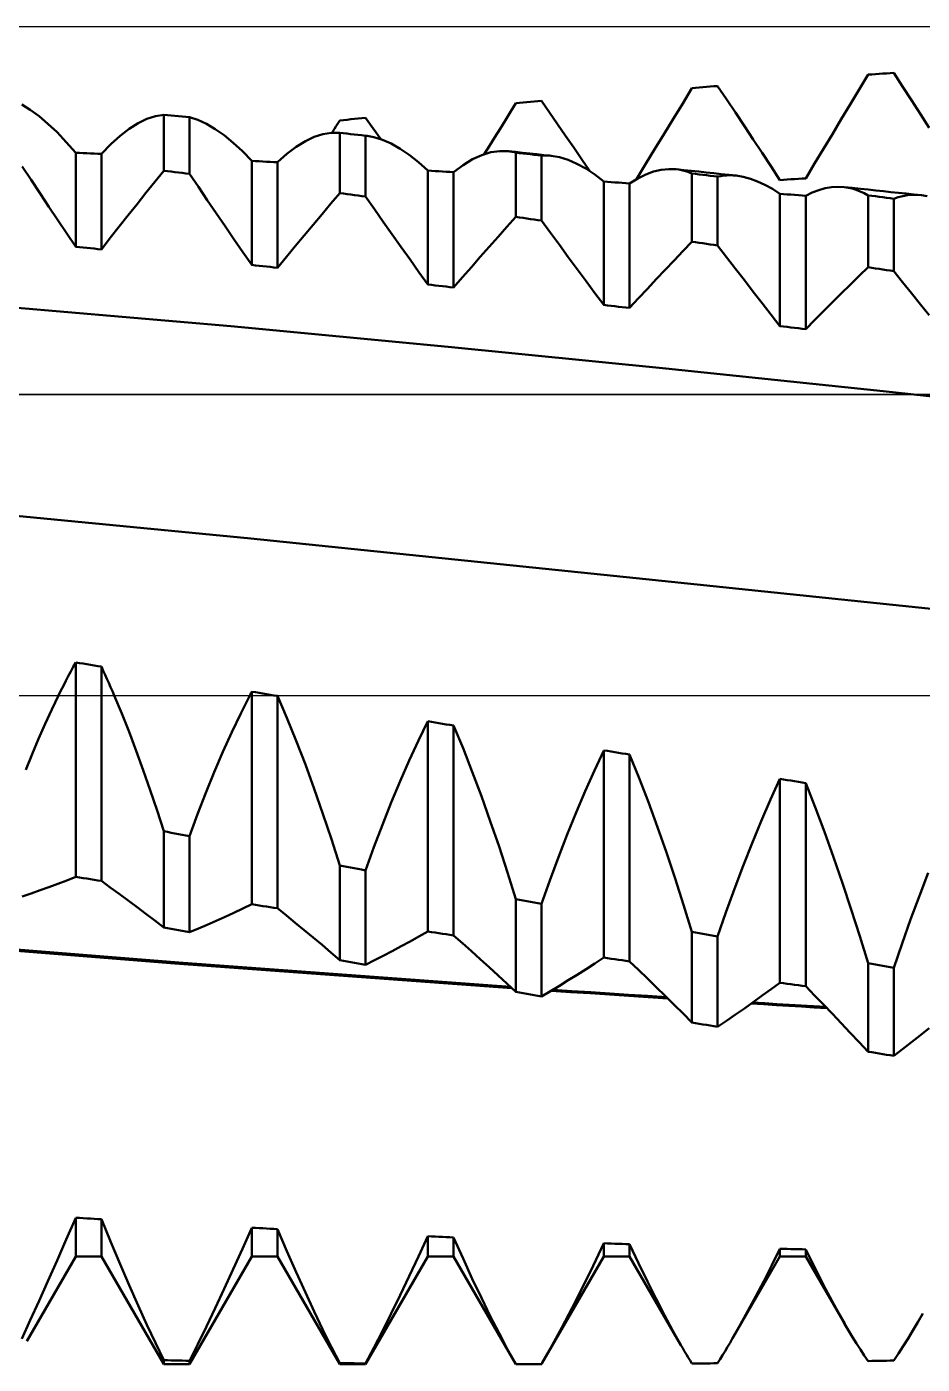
# Model space of a CAD drawing. Header units: millimetres. Extents: x -64 to 56, y -38 to 52.
# Drawn here: x 22.65 to 29.01, y -4.75 to 4.75 of the extents above; entities that cross this region are included whole.
import ezdxf

# ---------------------------------------------------------------- set-up
doc = ezdxf.new("R2010")
doc.units = ezdxf.units.MM
doc.header["$LTSCALE"] = 5.3
doc.linetypes.add('LONGDASH_DASH', pattern=[0.85, 0.4, -0.2, 0.05, -0.2])
for name, color, linetype in [('1', 4, 'CONTINUOUS'), ('4', 2, 'LONGDASH_DASH'), ('CUT', 1, 'CONTINUOUS'), ('NOCUT', 7, 'CONTINUOUS'), ('SK4', 2, 'LONGDASH_DASH')]:
    doc.layers.add(name, color=color, linetype=linetype)

msp = doc.modelspace()

# ---------------------------------------------------------------- linework, layer by layer
at = {"layer": '1', "color": 4, "linetype": 'CONTINUOUS', "lineweight": 50}
for p, q in [((28.5618, 4.3041), (28.625, 4.4099)), ((28.625, 4.4099), (28.6511, 4.4117)), ((28.6511, 4.4117), (28.6771, 4.4136)), ((28.6771, 4.4136), (28.7032, 4.4154)), ((28.7032, 4.4154), (28.7293, 4.4173)), ((28.7293, 4.4173), (28.7554, 4.4191)), ((28.7554, 4.4191), (28.7814, 4.4209)), ((28.7814, 4.4209), (28.8075, 4.4228)), ((28.8707, 4.3254), (28.8075, 4.4228)), ((27.3093, 4.206), (27.375, 4.3144)), ((27.375, 4.3144), (27.4011, 4.3165)), ((27.4011, 4.3165), (27.4271, 4.3186)), ((27.4271, 4.3186), (27.4532, 4.3207)), ((27.4532, 4.3207), (27.4793, 4.3228)), ((27.4793, 4.3228), (27.5054, 4.3249)), ((27.5054, 4.3249), (27.5314, 4.327)), ((27.5314, 4.327), (27.5575, 4.3291)), ((27.6207, 4.2346), (27.5575, 4.3291)), ((28.4986, 4.1985), (28.5618, 4.3041)), ((28.9339, 4.2278), (28.8707, 4.3254)), ((22.6775, 4.1605), (22.6168, 4.1974)), ((26.0877, 4.1457), (26.125, 4.2061)), ((26.125, 4.2061), (26.1511, 4.2085)), ((26.1511, 4.2085), (26.1771, 4.2109)), ((26.1771, 4.2109), (26.2032, 4.2133)), ((26.2032, 4.2133), (26.2293, 4.2156)), ((26.2293, 4.2156), (26.2554, 4.218)), ((26.2554, 4.218), (26.2814, 4.2204)), ((26.2814, 4.2204), (26.3075, 4.2227)), ((26.3645, 4.1403), (26.3075, 4.2227)), ((27.2435, 4.0979), (27.3093, 4.206)), ((27.6839, 4.1398), (27.6207, 4.2346)), ((28.4354, 4.0931), (28.4986, 4.1985)), ((28.9971, 4.13), (28.9339, 4.2278)), ((22.7396, 4.1151), (22.6775, 4.1605)), ((22.803, 4.0616), (22.7396, 4.1151)), ((23.4438, 4.0656), (23.5056, 4.0956)), ((23.5056, 4.0956), (23.566, 4.1156)), ((23.566, 4.1156), (23.625, 4.1255)), ((23.6511, 4.123), (23.625, 4.1255)), ((23.625, 3.7277), (23.625, 4.1255)), ((23.6771, 4.1204), (23.6511, 4.123)), ((23.7032, 4.1178), (23.6771, 4.1204)), ((23.7293, 4.1152), (23.7032, 4.1178)), ((23.7554, 4.1126), (23.7293, 4.1152)), ((23.7814, 4.1101), (23.7554, 4.1126)), ((23.8075, 4.1075), (23.7814, 4.1101)), ((23.8668, 4.0881), (23.8075, 4.1075)), ((23.8075, 3.7052), (23.8075, 4.1075)), ((23.9275, 4.0601), (23.8668, 4.0881)), ((24.875, 4.0846), (24.901, 4.0873)), ((24.901, 4.0873), (24.927, 4.0899)), ((24.927, 4.0899), (24.953, 4.0926)), ((24.953, 4.0926), (24.9791, 4.0952)), ((24.9791, 4.0952), (25.0052, 4.0979)), ((25.0052, 4.0979), (25.0313, 4.1005)), ((25.0313, 4.1005), (25.0575, 4.1032)), ((25.0756, 4.0779), (25.0575, 4.1032)), ((26.0131, 4.0251), (26.0504, 4.0853)), ((26.0504, 4.0853), (26.0877, 4.1457)), ((26.4214, 4.0576), (26.3645, 4.1403)), ((27.1778, 3.9899), (27.2435, 4.0979)), ((27.7471, 4.0446), (27.6839, 4.1398)), ((28.3722, 3.9878), (28.4354, 4.0931)), ((29.0603, 4.0318), (28.9971, 4.13)), ((22.8676, 4.0002), (22.803, 4.0616)), ((22.9332, 3.9311), (22.8676, 4.0002)), ((23.3158, 3.9757), (23.3805, 4.0256)), ((23.3805, 4.0256), (23.4438, 4.0656)), ((23.9896, 4.0236), (23.9275, 4.0601)), ((24.053, 3.9788), (23.9896, 4.0236)), ((24.7556, 3.9869), (24.816, 3.9967)), ((24.875, 3.9963), (24.816, 3.9967)), ((24.8197, 3.9969), (24.8289, 4.0115)), ((24.8289, 4.0115), (24.8381, 4.0261)), ((24.8381, 4.0261), (24.8473, 4.0407)), ((24.8473, 4.0407), (24.8566, 4.0554)), ((24.8566, 4.0554), (24.8658, 4.07)), ((24.8658, 4.07), (24.875, 4.0846)), ((24.8996, 3.9936), (24.875, 3.9963)), ((24.875, 3.5681), (24.875, 3.9963)), ((24.9247, 3.9909), (24.8996, 3.9936)), ((24.9503, 3.9881), (24.9247, 3.9909)), ((25.0938, 4.0527), (25.0756, 4.0779)), ((25.1119, 4.0274), (25.0938, 4.0527)), ((25.1301, 4.0021), (25.1119, 4.0274)), ((25.1482, 3.9767), (25.1301, 4.0021)), ((25.9758, 3.9649), (26.0131, 4.0251)), ((26.4784, 3.9747), (26.4214, 4.0576)), ((27.8103, 3.9493), (27.7471, 4.0446)), ((23, 3.8546), (22.9332, 3.9311)), ((23.1825, 3.8469), (23.2498, 3.916)), ((23.2498, 3.916), (23.3158, 3.9757)), ((24.1176, 3.9259), (24.053, 3.9788)), ((24.1832, 3.8652), (24.1176, 3.9259)), ((24.4998, 3.8471), (24.5658, 3.897)), ((24.5658, 3.897), (24.6305, 3.937)), ((24.6305, 3.937), (24.6938, 3.967)), ((24.6938, 3.967), (24.7556, 3.9869)), ((24.9764, 3.9852), (24.9503, 3.9881)), ((25.003, 3.9823), (24.9764, 3.9852)), ((25.03, 3.9794), (25.003, 3.9823)), ((25.0575, 3.9763), (25.03, 3.9794)), ((25.1168, 3.9662), (25.0575, 3.9764)), ((25.0575, 3.5438), (25.0575, 3.9763)), ((25.1775, 3.9473), (25.1168, 3.9662)), ((25.1664, 3.9513), (25.1482, 3.9767)), ((25.2396, 3.9198), (25.1775, 3.9473)), ((25.303, 3.8839), (25.2396, 3.9198)), ((25.9011, 3.8447), (25.9384, 3.9048)), ((25.9384, 3.9048), (25.9758, 3.9649)), ((26.5354, 3.8915), (26.4784, 3.9747)), ((27.112, 3.8821), (27.1778, 3.9899)), ((27.8735, 3.8536), (27.8103, 3.9493)), ((28.309, 3.8827), (28.3722, 3.9878)), ((23.0261, 3.8535), (23, 3.8546)), ((23, 3.1867), (23, 3.8546)), ((23.0521, 3.8524), (23.0261, 3.8535)), ((23.0782, 3.8513), (23.0521, 3.8524)), ((23.1043, 3.8502), (23.0782, 3.8513)), ((23.1304, 3.8491), (23.1043, 3.8502)), ((23.1564, 3.848), (23.1304, 3.8491)), ((23.1825, 3.8469), (23.1564, 3.848)), ((23.1825, 3.1686), (23.1825, 3.8469)), ((24.25, 3.7969), (24.1832, 3.8652)), ((24.4325, 3.7875), (24.4998, 3.8471)), ((25.3676, 3.8399), (25.303, 3.8839)), ((25.4333, 3.7879), (25.3676, 3.8399)), ((25.7509, 3.7679), (25.818, 3.8083)), ((25.818, 3.8083), (25.8838, 3.8384)), ((25.8838, 3.8384), (25.948, 3.8581)), ((25.948, 3.8581), (26.0108, 3.8673)), ((26.0722, 3.8661), (26.0108, 3.8673)), ((26.081, 3.865), (26.0722, 3.8661)), ((26.1227, 3.8606), (26.0722, 3.8661)), ((26.0899, 3.8637), (26.081, 3.865)), ((26.0987, 3.8621), (26.0899, 3.8637)), ((26.1075, 3.8604), (26.0987, 3.8621)), ((26.1163, 3.8584), (26.1075, 3.8604)), ((26.125, 3.8562), (26.1163, 3.8584)), ((26.1731, 3.8551), (26.1227, 3.8606)), ((26.1511, 3.8532), (26.125, 3.8562)), ((26.125, 3.3988), (26.125, 3.8562)), ((26.1771, 3.8501), (26.1511, 3.8532)), ((26.2236, 3.8497), (26.1731, 3.8551)), ((26.2032, 3.8471), (26.1771, 3.8501)), ((26.2293, 3.8441), (26.2032, 3.8471)), ((26.2741, 3.8442), (26.2236, 3.8497)), ((26.2554, 3.8411), (26.2293, 3.8441)), ((26.2814, 3.838), (26.2554, 3.8411)), ((26.3246, 3.8388), (26.2741, 3.8442)), ((26.3075, 3.835), (26.2814, 3.838)), ((26.3075, 3.835), (26.3186, 3.8355)), ((26.3075, 3.3736), (26.3075, 3.835)), ((26.3186, 3.8355), (26.3298, 3.8357)), ((26.3751, 3.8333), (26.3246, 3.8388)), ((26.3411, 3.8356), (26.3298, 3.8357)), ((26.3524, 3.8351), (26.3411, 3.8356)), ((26.3637, 3.8344), (26.3524, 3.8351)), ((26.3751, 3.8333), (26.3637, 3.8344)), ((26.4346, 3.8228), (26.3751, 3.8333)), ((26.4954, 3.8041), (26.4346, 3.8228)), ((26.5575, 3.7772), (26.4954, 3.8041)), ((26.5924, 3.808), (26.5354, 3.8915)), ((26.6495, 3.7243), (26.5924, 3.808)), ((27.0462, 3.7746), (27.112, 3.8821)), ((27.9367, 3.7576), (27.8735, 3.8536)), ((28.2458, 3.7777), (28.309, 3.8827)), ((22.6839, 3.6622), (22.6207, 3.7582)), ((23.5618, 3.649), (23.625, 3.7277)), ((23.6511, 3.7245), (23.625, 3.7277)), ((23.6771, 3.7213), (23.6511, 3.7245)), ((23.7032, 3.7181), (23.6771, 3.7213)), ((23.7293, 3.7149), (23.7032, 3.7181)), ((23.7554, 3.7117), (23.7293, 3.7149)), ((23.7814, 3.7084), (23.7554, 3.7117)), ((23.8075, 3.7052), (23.7814, 3.7084)), ((23.8707, 3.6118), (23.8075, 3.7052)), ((24.2761, 3.7956), (24.25, 3.7969)), ((24.25, 3.0578), (24.25, 3.7969)), ((24.3021, 3.7942), (24.2761, 3.7956)), ((24.3282, 3.7929), (24.3021, 3.7942)), ((24.3543, 3.7916), (24.3282, 3.7929)), ((24.3804, 3.7902), (24.3543, 3.7916)), ((24.4064, 3.7889), (24.3804, 3.7902)), ((24.4325, 3.7875), (24.4064, 3.7889)), ((24.4325, 3.0381), (24.4325, 3.7875)), ((25.5, 3.7281), (25.4333, 3.7879)), ((25.5261, 3.7265), (25.5, 3.7281)), ((25.5, 2.919), (25.5, 3.7281)), ((25.5521, 3.725), (25.5261, 3.7265)), ((25.5782, 3.7234), (25.5521, 3.725)), ((25.6043, 3.7219), (25.5782, 3.7234)), ((25.6304, 3.7203), (25.6043, 3.7219)), ((25.6564, 3.7188), (25.6304, 3.7203)), ((25.6825, 3.7172), (25.6564, 3.7188)), ((25.6825, 3.7172), (25.7509, 3.7679)), ((25.6825, 2.8982), (25.6825, 3.7172)), ((26.6206, 3.7425), (26.5575, 3.7772)), ((26.6848, 3.7), (26.6206, 3.7425)), ((26.9804, 3.6673), (27.0462, 3.7746)), ((27.0469, 3.7007), (27.1027, 3.7211)), ((27.1027, 3.7211), (27.1575, 3.7341)), ((27.1575, 3.7341), (27.2112, 3.7396)), ((27.2639, 3.7378), (27.2112, 3.7396)), ((27.2828, 3.7353), (27.2639, 3.7378)), ((27.3171, 3.7321), (27.2639, 3.7378)), ((27.3015, 3.7318), (27.2828, 3.7353)), ((27.3201, 3.7273), (27.3015, 3.7318)), ((27.3703, 3.7264), (27.3171, 3.7321)), ((27.3385, 3.7218), (27.3201, 3.7273)), ((27.3568, 3.7154), (27.3385, 3.7218)), ((27.375, 3.7079), (27.3568, 3.7154)), ((27.4235, 3.7207), (27.3703, 3.7264)), ((27.4011, 3.7048), (27.375, 3.7079)), ((27.375, 3.2231), (27.375, 3.7079)), ((27.4768, 3.715), (27.4235, 3.7207)), ((27.53, 3.7093), (27.4768, 3.715)), ((27.5832, 3.7037), (27.53, 3.7093)), ((28, 3.6614), (27.9367, 3.7576)), ((28.1825, 3.673), (28.2458, 3.7777)), ((22.7471, 3.5666), (22.6839, 3.6622)), ((23.4986, 3.57), (23.5618, 3.649)), ((23.9339, 3.5187), (23.8707, 3.6118)), ((26.75, 3.6499), (26.6848, 3.7)), ((26.7761, 3.6482), (26.75, 3.6499)), ((26.75, 2.7741), (26.75, 3.6499)), ((26.8021, 3.6465), (26.7761, 3.6482)), ((26.8282, 3.6448), (26.8021, 3.6465)), ((26.8543, 3.643), (26.8282, 3.6448)), ((26.8804, 3.6413), (26.8543, 3.643)), ((26.9064, 3.6396), (26.8804, 3.6413)), ((26.9325, 3.6378), (26.9064, 3.6396)), ((26.9325, 3.6378), (26.9901, 3.6729)), ((26.9325, 2.7525), (26.9325, 3.6378)), ((26.9901, 3.6729), (27.0469, 3.7007)), ((27.4271, 3.7016), (27.4011, 3.7048)), ((27.4532, 3.6984), (27.4271, 3.7016)), ((27.4793, 3.6952), (27.4532, 3.6984)), ((27.5054, 3.692), (27.4793, 3.6952)), ((27.5314, 3.6889), (27.5054, 3.692)), ((27.5575, 3.6857), (27.5314, 3.6889)), ((27.5575, 3.6857), (27.579, 3.6897)), ((27.5575, 3.1969), (27.5575, 3.6857)), ((27.579, 3.6897), (27.6008, 3.6926)), ((27.6364, 3.698), (27.5832, 3.7037)), ((27.6008, 3.6926), (27.6227, 3.6943)), ((27.6227, 3.6943), (27.6448, 3.6948)), ((27.6896, 3.6923), (27.6364, 3.698)), ((27.6671, 3.6942), (27.6448, 3.6948)), ((27.6896, 3.6923), (27.6671, 3.6942)), ((27.7394, 3.6843), (27.6896, 3.6923)), ((27.7901, 3.6708), (27.7394, 3.6843)), ((27.8415, 3.6518), (27.7901, 3.6708)), ((27.8937, 3.6276), (27.8415, 3.6518)), ((27.9465, 3.5981), (27.8937, 3.6276)), ((28, 3.6614), (28.0261, 3.6631)), ((28.0261, 3.6631), (28.0521, 3.6647)), ((28.0521, 3.6647), (28.0782, 3.6664)), ((28.0782, 3.6664), (28.1043, 3.668)), ((28.1043, 3.668), (28.1304, 3.6697)), ((28.1304, 3.6697), (28.1564, 3.6713)), ((28.1564, 3.6713), (28.1825, 3.673)), ((28.3217, 3.6027), (28.3668, 3.6105)), ((28.3668, 3.6105), (28.4112, 3.6133)), ((28.455, 3.6111), (28.4112, 3.6133)), ((28.4841, 3.6069), (28.455, 3.6111)), ((28.5132, 3.605), (28.455, 3.6111)), ((22.8103, 3.4712), (22.7471, 3.5666)), ((23.4354, 3.4905), (23.4986, 3.57)), ((23.9971, 3.4258), (23.9339, 3.5187)), ((24.8119, 3.4938), (24.875, 3.5681)), ((24.901, 3.5647), (24.875, 3.5681)), ((24.927, 3.5612), (24.901, 3.5647)), ((24.953, 3.5578), (24.927, 3.5612)), ((24.9791, 3.5543), (24.953, 3.5578)), ((25.0052, 3.5508), (24.9791, 3.5543)), ((25.0313, 3.5473), (25.0052, 3.5508)), ((25.0575, 3.5438), (25.0313, 3.5473)), ((25.1207, 3.4535), (25.0575, 3.5438)), ((28, 3.5634), (27.9465, 3.5981)), ((28.0261, 3.5615), (28, 3.5634)), ((28, 2.624), (28, 3.5634)), ((28.0521, 3.5596), (28.0261, 3.5615)), ((28.0782, 3.5577), (28.0521, 3.5596)), ((28.1043, 3.5558), (28.0782, 3.5577)), ((28.1304, 3.5539), (28.1043, 3.5558)), ((28.1564, 3.552), (28.1304, 3.5539)), ((28.1825, 3.5501), (28.1564, 3.552)), ((28.1825, 3.5501), (28.2295, 3.5725)), ((28.1825, 2.6016), (28.1825, 3.5501)), ((28.2295, 3.5725), (28.2759, 3.5901)), ((28.2759, 3.5901), (28.3217, 3.6027)), ((28.5129, 3.6005), (28.4841, 3.6069)), ((28.5414, 3.5918), (28.5129, 3.6005)), ((28.5715, 3.5988), (28.5132, 3.605)), ((28.5696, 3.5808), (28.5414, 3.5918)), ((28.5975, 3.5676), (28.5696, 3.5808)), ((28.6257, 3.5931), (28.5715, 3.5988)), ((28.625, 3.5522), (28.5975, 3.5676)), ((28.6511, 3.5489), (28.625, 3.5522)), ((28.625, 3.0414), (28.625, 3.5522)), ((28.6799, 3.5874), (28.6257, 3.5931)), ((28.6771, 3.5456), (28.6511, 3.5489)), ((28.7032, 3.5422), (28.6771, 3.5456)), ((28.734, 3.5817), (28.6799, 3.5874)), ((28.7293, 3.5389), (28.7032, 3.5422)), ((28.7554, 3.5356), (28.7293, 3.5389)), ((28.7882, 3.576), (28.734, 3.5817)), ((28.7814, 3.5322), (28.7554, 3.5356)), ((28.8075, 3.5289), (28.7814, 3.5322)), ((28.8424, 3.5703), (28.7882, 3.576)), ((28.8075, 3.5289), (28.8394, 3.5394)), ((28.8075, 3.0144), (28.8075, 3.5289)), ((28.8394, 3.5394), (28.8717, 3.5472)), ((28.8966, 3.5646), (28.8424, 3.5703)), ((28.8717, 3.5472), (28.9044, 3.5526)), ((28.9508, 3.5589), (28.8966, 3.5646)), ((28.9044, 3.5526), (28.9375, 3.5553)), ((28.9375, 3.5553), (28.971, 3.5555)), ((29.005, 3.5532), (28.9508, 3.5589)), ((29.005, 3.5532), (28.971, 3.5555)), ((29.0447, 3.5474), (29.005, 3.5532)), ((22.8735, 3.3761), (22.8103, 3.4712)), ((23.3722, 3.4106), (23.4354, 3.4905)), ((24.0603, 3.3334), (23.9971, 3.4258)), ((24.7489, 3.4191), (24.8119, 3.4938)), ((25.1839, 3.3636), (25.1207, 3.4535)), ((22.9367, 3.2813), (22.8735, 3.3761)), ((23.2458, 3.2496), (23.309, 3.3303)), ((23.309, 3.3303), (23.3722, 3.4106)), ((24.1235, 3.2412), (24.0603, 3.3334)), ((24.6226, 3.2682), (24.6858, 3.3439)), ((24.6858, 3.3439), (24.7489, 3.4191)), ((25.2471, 3.274), (25.1839, 3.3636)), ((25.9986, 3.2579), (26.0618, 3.3286)), ((26.0618, 3.3286), (26.125, 3.3988)), ((26.1511, 3.3952), (26.125, 3.3988)), ((26.1771, 3.3916), (26.1511, 3.3952)), ((26.2032, 3.388), (26.1771, 3.3916)), ((26.2293, 3.3844), (26.2032, 3.388)), ((26.2554, 3.3808), (26.2293, 3.3844)), ((26.2814, 3.3772), (26.2554, 3.3808)), ((26.3075, 3.3736), (26.2814, 3.3772)), ((26.3707, 3.2868), (26.3075, 3.3736)), ((23, 3.1867), (22.9367, 3.2813)), ((23.1825, 3.1686), (23.2458, 3.2496)), ((24.1867, 3.1493), (24.1235, 3.2412)), ((24.5593, 3.192), (24.6226, 3.2682)), ((25.3103, 3.1847), (25.2471, 3.274)), ((25.9354, 3.1868), (25.9986, 3.2579)), ((26.4339, 3.2004), (26.3707, 3.2868)), ((23.0261, 3.1842), (23, 3.1867)), ((23.0521, 3.1816), (23.0261, 3.1842)), ((23.0782, 3.179), (23.0521, 3.1816)), ((23.1043, 3.1764), (23.0782, 3.179)), ((23.1304, 3.1738), (23.1043, 3.1764)), ((23.1564, 3.1712), (23.1304, 3.1738)), ((23.1825, 3.1686), (23.1564, 3.1712)), ((24.25, 3.0578), (24.1867, 3.1493)), ((24.4959, 3.1153), (24.5593, 3.192)), ((25.3735, 3.0958), (25.3103, 3.1847)), ((25.8722, 3.1153), (25.9354, 3.1868)), ((26.4971, 3.1144), (26.4339, 3.2004)), ((27.2486, 3.0908), (27.3118, 3.1572)), ((27.3118, 3.1572), (27.375, 3.2231)), ((27.4011, 3.2193), (27.375, 3.2231)), ((27.4271, 3.2156), (27.4011, 3.2193)), ((27.4532, 3.2119), (27.4271, 3.2156)), ((27.4793, 3.2081), (27.4532, 3.2119)), ((27.5054, 3.2044), (27.4793, 3.2081)), ((27.5314, 3.2006), (27.5054, 3.2044)), ((27.5575, 3.1969), (27.5314, 3.2006)), ((27.6207, 3.1139), (27.5575, 3.1969)), ((24.2761, 3.055), (24.25, 3.0578)), ((24.3021, 3.0522), (24.2761, 3.055)), ((24.3282, 3.0494), (24.3021, 3.0522)), ((24.3543, 3.0466), (24.3282, 3.0494)), ((24.3804, 3.0437), (24.3543, 3.0466)), ((24.4064, 3.0409), (24.3804, 3.0437)), ((24.4325, 3.0381), (24.4064, 3.0409)), ((24.4325, 3.0381), (24.4959, 3.1153)), ((25.4367, 3.0072), (25.3735, 3.0958)), ((25.7458, 2.971), (25.809, 3.0434)), ((25.809, 3.0434), (25.8722, 3.1153)), ((26.5603, 3.0288), (26.4971, 3.1144)), ((27.1854, 3.024), (27.2486, 3.0908)), ((27.6839, 3.0313), (27.6207, 3.1139)), ((28.5618, 2.98), (28.625, 3.0414)), ((28.6511, 3.0376), (28.625, 3.0414)), ((25.5, 2.919), (25.4367, 3.0072)), ((25.6825, 2.8982), (25.7458, 2.971)), ((26.6235, 2.9435), (26.5603, 3.0288)), ((27.059, 2.8891), (27.1222, 2.9568)), ((27.1222, 2.9568), (27.1854, 3.024)), ((27.7471, 2.949), (27.6839, 3.0313)), ((27.8103, 2.8672), (27.7471, 2.949)), ((28.4986, 2.918), (28.5618, 2.98)), ((28.6771, 3.0337), (28.6511, 3.0376)), ((28.7032, 3.0299), (28.6771, 3.0337)), ((28.7293, 3.026), (28.7032, 3.0299)), ((28.7554, 3.0222), (28.7293, 3.026)), ((28.7814, 3.0183), (28.7554, 3.0222)), ((28.8075, 3.0144), (28.7814, 3.0183)), ((28.8707, 2.9353), (28.8075, 3.0144)), ((25.5261, 2.9161), (25.5, 2.919)), ((25.5521, 2.9131), (25.5261, 2.9161)), ((25.5782, 2.9101), (25.5521, 2.9131)), ((25.6043, 2.9072), (25.5782, 2.9101)), ((25.6304, 2.9042), (25.6043, 2.9072)), ((25.6564, 2.9012), (25.6304, 2.9042)), ((25.6825, 2.8982), (25.6564, 2.9012)), ((26.6867, 2.8586), (26.6235, 2.9435)), ((26.75, 2.7741), (26.6867, 2.8586)), ((26.9958, 2.821), (27.059, 2.8891)), ((27.8735, 2.7857), (27.8103, 2.8672)), ((28.3722, 2.7928), (28.4354, 2.8557)), ((28.4354, 2.8557), (28.4986, 2.918)), ((28.9339, 2.8566), (28.8707, 2.9353)), ((28.9971, 2.7783), (28.9339, 2.8566)), ((24.1014, 2.6223), (22.5575, 2.756)), ((26.7761, 2.771), (26.75, 2.7741)), ((26.8021, 2.7679), (26.7761, 2.771)), ((26.8282, 2.7648), (26.8021, 2.7679)), ((26.8543, 2.7617), (26.8282, 2.7648)), ((26.8804, 2.7586), (26.8543, 2.7617)), ((26.9064, 2.7555), (26.8804, 2.7586)), ((26.9325, 2.7525), (26.9064, 2.7555)), ((26.9325, 2.7525), (26.9958, 2.821)), ((27.9367, 2.7046), (27.8735, 2.7857)), ((28.309, 2.7295), (28.3722, 2.7928)), ((29.0603, 2.7004), (28.9971, 2.7783)), ((28, 2.624), (27.9367, 2.7046)), ((28.1825, 2.6016), (28.2458, 2.6658)), ((28.2458, 2.6658), (28.309, 2.7295)), ((25.6454, 2.4759), (24.1014, 2.6223)), ((28.0261, 2.6208), (28, 2.624)), ((28.0521, 2.6176), (28.0261, 2.6208)), ((28.0782, 2.6144), (28.0521, 2.6176)), ((28.1043, 2.6112), (28.0782, 2.6144)), ((28.1304, 2.608), (28.1043, 2.6112)), ((28.1564, 2.6048), (28.1304, 2.608)), ((28.1825, 2.6016), (28.1564, 2.6048)), ((27.1893, 2.3216), (25.6454, 2.4759)), ((28.7332, 2.1608), (27.1893, 2.3216)), ((30.2772, 1.9942), (28.7332, 2.1608)), ((24.2428, 1.115), (21.5074, 1.3803)), ((26.9782, 0.8326), (24.2428, 1.115)), ((29.7136, 0.5486), (26.9782, 0.8326)), ((22.9647, 0.1699), (22.9823, 0.2026)), ((22.9823, 0.2026), (23, 0.2349)), ((23.0261, 0.2306), (23, 0.2349)), ((23, -1.2885), (23, 0.2349)), ((23.0521, 0.2263), (23.0261, 0.2306)), ((23.0782, 0.222), (23.0521, 0.2263)), ((23.1043, 0.2177), (23.0782, 0.222)), ((23.1304, 0.2134), (23.1043, 0.2177)), ((23.1564, 0.2091), (23.1304, 0.2134)), ((23.1825, 0.2048), (23.1564, 0.2091)), ((23.1956, 0.1763), (23.1825, 0.2048)), ((23.1825, -1.3171), (23.1825, 0.2048)), ((22.9124, 0.0692), (22.9298, 0.1031)), ((22.9298, 0.1031), (22.9472, 0.1367)), ((22.9472, 0.1367), (22.9647, 0.1699)), ((23.2087, 0.1476), (23.1956, 0.1763)), ((23.2217, 0.1186), (23.2087, 0.1476)), ((23.2347, 0.0893), (23.2217, 0.1186)), ((22.8301, -0.0996), (22.8779, 0)), ((22.8779, 0), (22.8951, 0.0348)), ((22.8951, 0.0348), (22.9124, 0.0692)), ((23.2476, 0.0598), (23.2347, 0.0893)), ((23.2606, 0.03), (23.2476, 0.0598)), ((23.2734, 0), (23.2606, 0.03)), ((23.3264, -0.1274), (23.2734, 0)), ((24.1713, -0.1281), (24.2359, 0)), ((24.2359, 0), (24.2379, 0.0039)), ((24.2379, 0.0039), (24.2399, 0.0078)), ((24.2399, 0.0078), (24.2419, 0.0116)), ((24.2419, 0.0116), (24.2439, 0.0155)), ((24.2439, 0.0155), (24.246, 0.0194)), ((24.246, 0.0194), (24.248, 0.0232)), ((24.248, 0.0232), (24.25, 0.0271)), ((24.2761, 0.0227), (24.25, 0.0271)), ((24.25, -1.4833), (24.25, 0.0271)), ((24.3021, 0.0184), (24.2761, 0.0227)), ((24.3282, 0.014), (24.3021, 0.0184)), ((24.3543, 0.0096), (24.3282, 0.014)), ((24.3804, 0.0052), (24.3543, 0.0096)), ((24.4064, 0.0009), (24.3804, 0.0052)), ((24.4325, -0.0035), (24.4064, 0.0009)), ((24.4998, -0.1596), (24.4325, -0.0035)), ((24.4325, -1.5116), (24.4325, -0.0035)), ((22.7828, -0.2022), (22.8301, -0.0996)), ((23.3785, -0.2586), (23.3264, -0.1274)), ((24.1078, -0.2616), (24.1713, -0.1281)), ((24.5658, -0.3219), (24.4998, -0.1596)), ((25.4333, -0.3198), (25.5, -0.183)), ((25.5261, -0.1873), (25.5, -0.183)), ((25.5, -1.676), (25.5, -0.183)), ((25.5521, -0.1917), (25.5261, -0.1873)), ((22.7363, -0.3079), (22.7828, -0.2022)), ((23.4296, -0.3933), (23.3785, -0.2586)), ((24.0453, -0.4001), (24.1078, -0.2616)), ((25.5782, -0.1961), (25.5521, -0.1917)), ((25.6043, -0.2004), (25.5782, -0.1961)), ((25.6304, -0.2048), (25.6043, -0.2004)), ((25.6564, -0.2091), (25.6304, -0.2048)), ((25.6825, -0.2135), (25.6564, -0.2091)), ((25.7497, -0.3751), (25.6825, -0.2135)), ((25.6825, -1.7036), (25.6825, -0.2135)), ((22.6904, -0.4164), (22.7363, -0.3079)), ((24.6305, -0.4896), (24.5658, -0.3219)), ((25.3676, -0.4618), (25.4333, -0.3198)), ((25.8158, -0.5426), (25.7497, -0.3751)), ((22.6453, -0.5275), (22.6904, -0.4164)), ((23.4799, -0.5314), (23.4296, -0.3933)), ((23.9839, -0.5436), (24.0453, -0.4001)), ((25.303, -0.609), (25.3676, -0.4618)), ((26.6833, -0.5322), (26.75, -0.3899)), ((26.7761, -0.3941), (26.75, -0.3899)), ((26.75, -1.8618), (26.75, -0.3899)), ((26.8021, -0.3984), (26.7761, -0.3941)), ((26.8282, -0.4027), (26.8021, -0.3984)), ((26.8543, -0.4069), (26.8282, -0.4027)), ((26.8804, -0.4112), (26.8543, -0.4069)), ((26.9064, -0.4154), (26.8804, -0.4112)), ((26.9325, -0.4197), (26.9064, -0.4154)), ((26.9997, -0.5864), (26.9325, -0.4197)), ((26.9325, -1.8882), (26.9325, -0.4197)), ((23.5292, -0.6727), (23.4799, -0.5314)), ((23.9238, -0.6915), (23.9839, -0.5436)), ((24.6938, -0.6624), (24.6305, -0.4896)), ((25.8805, -0.715), (25.8158, -0.5426)), ((26.6176, -0.6795), (26.6833, -0.5322)), ((24.7556, -0.8398), (24.6938, -0.6624)), ((25.2396, -0.7611), (25.303, -0.609)), ((27.0658, -0.7584), (26.9997, -0.5864)), ((27.9333, -0.7398), (28, -0.5924)), ((28.0261, -0.5966), (28, -0.5924)), ((28, -2.0397), (28, -0.5924)), ((28.0521, -0.6008), (28.0261, -0.5966)), ((28.0782, -0.6049), (28.0521, -0.6008)), ((28.1043, -0.6091), (28.0782, -0.6049)), ((28.1304, -0.6133), (28.1043, -0.6091)), ((28.1564, -0.6174), (28.1304, -0.6133)), ((28.1825, -0.6216), (28.1564, -0.6174)), ((28.2497, -0.7928), (28.1825, -0.6216)), ((28.1825, -2.0651), (28.1825, -0.6216)), ((23.5776, -0.8171), (23.5292, -0.6727)), ((23.865, -0.8436), (23.9238, -0.6915)), ((25.9437, -0.8919), (25.8805, -0.715)), ((26.553, -0.8315), (26.6176, -0.6795)), ((27.1305, -0.9349), (27.0658, -0.7584)), ((27.8676, -0.8919), (27.9333, -0.7398)), ((23.625, -0.9642), (23.5776, -0.8171)), ((23.8075, -0.9996), (23.865, -0.8436)), ((24.816, -1.0214), (24.7556, -0.8398)), ((25.1775, -0.9176), (25.2396, -0.7611)), ((26.4896, -0.9881), (26.553, -0.8315)), ((28.3158, -0.969), (28.2497, -0.7928)), ((25.1168, -1.0781), (25.1775, -0.9176)), ((26.0056, -1.073), (25.9437, -0.8919)), ((27.1937, -1.1155), (27.1305, -0.9349)), ((27.803, -1.0483), (27.8676, -0.8919)), ((23.6511, -0.9692), (23.625, -0.9642)), ((23.625, -1.6479), (23.625, -0.9642)), ((23.6771, -0.9743), (23.6511, -0.9692)), ((23.7032, -0.9794), (23.6771, -0.9743)), ((23.7293, -0.9844), (23.7032, -0.9794)), ((23.7554, -0.9895), (23.7293, -0.9844)), ((23.7814, -0.9945), (23.7554, -0.9895)), ((23.8075, -0.9996), (23.7814, -0.9945)), ((23.8075, -1.6818), (23.8075, -0.9996)), ((24.875, -1.207), (24.816, -1.0214)), ((26.4275, -1.1487), (26.4896, -0.9881)), ((28.3805, -1.1491), (28.3158, -0.969)), ((25.0575, -1.2424), (25.1168, -1.0781)), ((26.066, -1.2579), (26.0056, -1.073)), ((27.2556, -1.2997), (27.1937, -1.1155)), ((27.7396, -1.2089), (27.803, -1.0483)), ((24.8996, -1.2118), (24.875, -1.207)), ((24.875, -1.8794), (24.875, -1.207)), ((24.9247, -1.2166), (24.8996, -1.2118)), ((24.9503, -1.2216), (24.9247, -1.2166)), ((24.9764, -1.2267), (24.9503, -1.2216)), ((25.003, -1.2318), (24.9764, -1.2267)), ((25.03, -1.237), (25.003, -1.2318)), ((26.3668, -1.3129), (26.4275, -1.1487)), ((27.6775, -1.3731), (27.7396, -1.2089)), ((28.4437, -1.3328), (28.3805, -1.1491)), ((22.8735, -1.3371), (22.9367, -1.3131)), ((22.9367, -1.3131), (23, -1.2885)), ((23.0261, -1.2926), (23, -1.2885)), ((23.0521, -1.2967), (23.0261, -1.2926)), ((23.0782, -1.3008), (23.0521, -1.2967)), ((23.1043, -1.3048), (23.0782, -1.3008)), ((23.1304, -1.3089), (23.1043, -1.3048)), ((23.1564, -1.313), (23.1304, -1.3089)), ((23.1825, -1.3171), (23.1564, -1.313)), ((23.2458, -1.3627), (23.1825, -1.3171)), ((25.0575, -1.2424), (25.03, -1.237)), ((25.0575, -1.913), (25.0575, -1.2424)), ((26.125, -1.4462), (26.066, -1.2579)), ((26.3075, -1.4805), (26.3668, -1.3129)), ((27.316, -1.4872), (27.2556, -1.2997)), ((28.9896, -1.4234), (29.053, -1.2593)), ((22.6207, -1.4277), (22.6839, -1.4059)), ((22.6839, -1.4059), (22.7471, -1.3835)), ((22.7471, -1.3835), (22.8103, -1.3606)), ((22.8103, -1.3606), (22.8735, -1.3371)), ((23.309, -1.4089), (23.2458, -1.3627)), ((23.3722, -1.4557), (23.309, -1.4089)), ((27.6168, -1.5405), (27.6775, -1.3731)), ((28.5056, -1.5196), (28.4437, -1.3328)), ((28.9275, -1.5907), (28.9896, -1.4234)), ((23.4354, -1.5029), (23.3722, -1.4557)), ((23.4986, -1.5507), (23.4354, -1.5029)), ((24.1235, -1.5428), (24.1867, -1.5133)), ((24.1867, -1.5133), (24.25, -1.4833)), ((24.2761, -1.4874), (24.25, -1.4833)), ((24.3021, -1.4914), (24.2761, -1.4874)), ((24.3282, -1.4955), (24.3021, -1.4914)), ((24.3543, -1.4995), (24.3282, -1.4955)), ((24.3804, -1.5036), (24.3543, -1.4995)), ((24.4064, -1.5076), (24.3804, -1.5036)), ((24.4325, -1.5116), (24.4064, -1.5076)), ((24.4959, -1.5627), (24.4325, -1.5116)), ((26.1511, -1.4511), (26.125, -1.4462)), ((26.125, -2.1055), (26.125, -1.4462)), ((26.1771, -1.456), (26.1511, -1.4511)), ((26.2032, -1.4609), (26.1771, -1.456)), ((26.2293, -1.4658), (26.2032, -1.4609)), ((26.2554, -1.4707), (26.2293, -1.4658)), ((26.2814, -1.4756), (26.2554, -1.4707)), ((26.3075, -1.4805), (26.2814, -1.4756)), ((26.3075, -2.1377), (26.3075, -1.4805)), ((27.375, -1.6777), (27.316, -1.4872)), ((28.566, -1.7093), (28.5056, -1.5196)), ((23.5618, -1.599), (23.4986, -1.5507)), ((23.625, -1.6479), (23.5618, -1.599)), ((23.9339, -1.6278), (23.9971, -1.6)), ((23.9971, -1.6), (24.0603, -1.5717)), ((24.0603, -1.5717), (24.1235, -1.5428)), ((24.5593, -1.6143), (24.4959, -1.5627)), ((24.6226, -1.6664), (24.5593, -1.6143)), ((27.5575, -1.7108), (27.6168, -1.5405)), ((28.8668, -1.7608), (28.9275, -1.5907)), ((23.7624, -1.8992), (21.351, -1.7071)), ((23.6511, -1.6527), (23.625, -1.6479)), ((23.6771, -1.6576), (23.6511, -1.6527)), ((23.7032, -1.6624), (23.6771, -1.6576)), ((23.7293, -1.6672), (23.7032, -1.6624)), ((23.7554, -1.6721), (23.7293, -1.6672)), ((23.7814, -1.6769), (23.7554, -1.6721)), ((23.8075, -1.6818), (23.7814, -1.6769)), ((23.8075, -1.6818), (23.8707, -1.6551)), ((23.8707, -1.6551), (23.9339, -1.6278)), ((24.6858, -1.7189), (24.6226, -1.6664)), ((25.4367, -1.7115), (25.5, -1.676)), ((25.5261, -1.68), (25.5, -1.676)), ((25.5521, -1.6839), (25.5261, -1.68)), ((25.5782, -1.6879), (25.5521, -1.6839)), ((25.6043, -1.6918), (25.5782, -1.6879)), ((25.6304, -1.6958), (25.6043, -1.6918)), ((25.6564, -1.6997), (25.6304, -1.6958)), ((25.6825, -1.7036), (25.6564, -1.6997)), ((25.7458, -1.7596), (25.6825, -1.7036)), ((27.4011, -1.6824), (27.375, -1.6777)), ((27.375, -2.3224), (27.375, -1.6777)), ((27.4271, -1.6871), (27.4011, -1.6824)), ((27.4532, -1.6919), (27.4271, -1.6871)), ((27.4793, -1.6966), (27.4532, -1.6919)), ((27.5054, -1.7014), (27.4793, -1.6966)), ((27.5314, -1.7061), (27.5054, -1.7014)), ((27.5575, -1.7108), (27.5314, -1.7061)), ((28.625, -1.9014), (28.566, -1.7093)), ((23.7045, -1.9028), (21.3136, -1.7116)), ((24.7489, -1.7719), (24.6858, -1.7189)), ((24.8119, -1.8254), (24.7489, -1.7719)), ((25.2471, -1.8148), (25.3103, -1.7809)), ((25.3103, -1.7809), (25.3735, -1.7465)), ((25.3735, -1.7465), (25.4367, -1.7115)), ((25.809, -1.816), (25.7458, -1.7596)), ((27.5575, -2.3533), (27.5575, -1.7108)), ((28.8075, -1.9334), (28.8668, -1.7608)), ((26.0865, -2.0695), (23.7624, -1.8992)), ((24.875, -1.8794), (24.8119, -1.8254)), ((24.901, -1.8842), (24.875, -1.8794)), ((24.927, -1.889), (24.901, -1.8842)), ((24.953, -1.8938), (24.927, -1.889)), ((24.9791, -1.8985), (24.953, -1.8938)), ((25.0052, -1.9034), (24.9791, -1.8985)), ((25.0575, -1.913), (25.1207, -1.8808)), ((25.1207, -1.8808), (25.1839, -1.8481)), ((25.1839, -1.8481), (25.2471, -1.8148)), ((25.8722, -1.8729), (25.809, -1.816)), ((25.9354, -1.9303), (25.8722, -1.8729)), ((26.6867, -1.9028), (26.75, -1.8618)), ((26.7761, -1.8656), (26.75, -1.8618)), ((26.8021, -1.8693), (26.7761, -1.8656)), ((26.8282, -1.8731), (26.8021, -1.8693)), ((26.8543, -1.8769), (26.8282, -1.8731)), ((26.8804, -1.8807), (26.8543, -1.8769)), ((26.9064, -1.8845), (26.8804, -1.8807)), ((26.9325, -1.8882), (26.9064, -1.8845)), ((26.9958, -1.9489), (26.9325, -1.8882)), ((26.0955, -2.0779), (23.7045, -1.9028)), ((25.0313, -1.9082), (25.0052, -1.9034)), ((25.0575, -1.913), (25.0313, -1.9082)), ((25.9986, -1.9882), (25.9354, -1.9303)), ((26.0618, -2.0466), (25.9986, -1.9882)), ((26.4971, -2.0227), (26.5603, -1.9833)), ((26.5603, -1.9833), (26.6235, -1.9433)), ((26.6235, -1.9433), (26.6867, -1.9028)), ((27.059, -2.0099), (26.9958, -1.9489)), ((28.6511, -1.906), (28.625, -1.9014)), ((28.625, -2.5302), (28.625, -1.9014)), ((28.6771, -1.9106), (28.6511, -1.906)), ((28.7032, -1.9151), (28.6771, -1.9106)), ((28.7293, -1.9197), (28.7032, -1.9151)), ((28.7554, -1.9243), (28.7293, -1.9197)), ((28.7814, -1.9289), (28.7554, -1.9243)), ((28.8075, -1.9334), (28.7814, -1.9289)), ((28.8075, -2.5597), (28.8075, -1.9334)), ((26.125, -2.1055), (26.0618, -2.0466)), ((26.3707, -2.0999), (26.4339, -2.0616)), ((26.5219, -2.099), (26.3873, -2.09)), ((26.4339, -2.0616), (26.4971, -2.0227)), ((27.1222, -2.0715), (27.059, -2.0099)), ((27.1854, -2.1335), (27.1222, -2.0715)), ((27.8735, -2.1319), (27.9367, -2.0861)), ((27.9367, -2.0861), (28, -2.0397)), ((28.0261, -2.0434), (28, -2.0397)), ((28.0521, -2.047), (28.0261, -2.0434)), ((28.0782, -2.0506), (28.0521, -2.047)), ((28.1043, -2.0542), (28.0782, -2.0506)), ((28.1304, -2.0578), (28.1043, -2.0542)), ((28.1564, -2.0615), (28.1304, -2.0578)), ((28.1825, -2.0651), (28.1564, -2.0615)), ((28.2458, -2.1302), (28.1825, -2.0651)), ((26.1511, -2.1101), (26.125, -2.1055)), ((26.1771, -2.1147), (26.1511, -2.1101)), ((26.2032, -2.1193), (26.1771, -2.1147)), ((26.2293, -2.1239), (26.2032, -2.1193)), ((26.2554, -2.1286), (26.2293, -2.1239)), ((26.2814, -2.1332), (26.2554, -2.1286)), ((26.3075, -2.1377), (26.2814, -2.1332)), ((26.3075, -2.1377), (26.3707, -2.0999)), ((26.5136, -2.1062), (26.3757, -2.0969)), ((26.6516, -2.1153), (26.5136, -2.1062)), ((26.6564, -2.1079), (26.5219, -2.099)), ((26.7895, -2.1244), (26.6516, -2.1153)), ((26.791, -2.1167), (26.6564, -2.1079)), ((26.9274, -2.1334), (26.7895, -2.1244)), ((26.9256, -2.1255), (26.791, -2.1167)), ((27.0602, -2.1342), (26.9256, -2.1255)), ((27.0653, -2.1423), (26.9274, -2.1334)), ((27.1948, -2.1428), (27.0602, -2.1342)), ((27.2032, -2.1511), (27.0653, -2.1423)), ((27.2486, -2.196), (27.1854, -2.1335)), ((27.7471, -2.2221), (27.8103, -2.1772)), ((27.8919, -2.186), (27.8053, -2.1808)), ((27.8103, -2.1772), (27.8735, -2.1319)), ((28.309, -2.1957), (28.2458, -2.1302)), ((27.3118, -2.259), (27.2486, -2.196)), ((27.375, -2.3224), (27.3118, -2.259)), ((27.6207, -2.3101), (27.6839, -2.2663)), ((27.6839, -2.2663), (27.7471, -2.2221)), ((27.8847, -2.1935), (27.7952, -2.188)), ((27.9743, -2.1989), (27.8847, -2.1935)), ((27.9784, -2.1913), (27.8919, -2.186)), ((28.0639, -2.2043), (27.9743, -2.1989)), ((28.0649, -2.1964), (27.9784, -2.1913)), ((28.1534, -2.2097), (28.0639, -2.2043)), ((28.1514, -2.2016), (28.0649, -2.1964)), ((28.2379, -2.2067), (28.1514, -2.2016)), ((28.243, -2.215), (28.1534, -2.2097)), ((28.3244, -2.2118), (28.2379, -2.2067)), ((28.3326, -2.2203), (28.243, -2.215)), ((28.3722, -2.2617), (28.309, -2.1957)), ((28.4354, -2.3282), (28.3722, -2.2617)), ((27.4011, -2.3269), (27.375, -2.3224)), ((27.4271, -2.3313), (27.4011, -2.3269)), ((27.4532, -2.3357), (27.4271, -2.3313)), ((27.4793, -2.3401), (27.4532, -2.3357)), ((27.5054, -2.3445), (27.4793, -2.3401)), ((27.5314, -2.3489), (27.5054, -2.3445)), ((27.5575, -2.3533), (27.5314, -2.3489)), ((27.5575, -2.3533), (27.6207, -2.3101)), ((28.4986, -2.3951), (28.4354, -2.3282)), ((28.9971, -2.4128), (29.0603, -2.3629)), ((28.5618, -2.4624), (28.4986, -2.3951)), ((28.625, -2.5302), (28.5618, -2.4624)), ((28.8707, -2.5113), (28.9339, -2.4623)), ((28.9339, -2.4623), (28.9971, -2.4128)), ((28.6511, -2.5344), (28.625, -2.5302)), ((28.6771, -2.5386), (28.6511, -2.5344)), ((28.7032, -2.5429), (28.6771, -2.5386)), ((28.7293, -2.5471), (28.7032, -2.5429)), ((28.7554, -2.5513), (28.7293, -2.5471)), ((28.7814, -2.5555), (28.7554, -2.5513)), ((28.8075, -2.5597), (28.7814, -2.5555)), ((28.8075, -2.5597), (28.8707, -2.5113)), ((22.9332, -3.8632), (23, -3.7094)), ((23.0261, -3.711), (23, -3.7094)), ((23, -3.9836), (23, -3.7094)), ((23.0521, -3.7126), (23.0261, -3.711)), ((23.0782, -3.7141), (23.0521, -3.7126)), ((23.1043, -3.7157), (23.0782, -3.7141)), ((23.1304, -3.7172), (23.1043, -3.7157)), ((23.1564, -3.7188), (23.1304, -3.7172)), ((23.1825, -3.7203), (23.1564, -3.7188)), ((23.2498, -3.8821), (23.1825, -3.7203)), ((23.1825, -3.9836), (23.1825, -3.7203)), ((24.1832, -3.9294), (24.25, -3.7801)), ((24.2761, -3.7815), (24.25, -3.7801)), ((24.25, -3.9836), (24.25, -3.7801)), ((24.3021, -3.7829), (24.2761, -3.7815)), ((24.3282, -3.7843), (24.3021, -3.7829)), ((24.3543, -3.7856), (24.3282, -3.7843)), ((24.3804, -3.787), (24.3543, -3.7856)), ((24.4064, -3.7883), (24.3804, -3.787)), ((24.4325, -3.7897), (24.4064, -3.7883)), ((24.4998, -3.9458), (24.4325, -3.7897)), ((24.4325, -3.9836), (24.4325, -3.7897)), ((22.8676, -4.0132), (22.9332, -3.8632)), ((23.3158, -4.0384), (23.2498, -3.8821)), ((25.4333, -3.9855), (25.5, -3.8411)), ((25.5261, -3.8423), (25.5, -3.8411)), ((25.5, -3.9836), (25.5, -3.8411)), ((25.5521, -3.8434), (25.5261, -3.8423)), ((25.5782, -3.8446), (25.5521, -3.8434)), ((25.6043, -3.8457), (25.5782, -3.8446)), ((25.6304, -3.8469), (25.6043, -3.8457)), ((25.6564, -3.848), (25.6304, -3.8469)), ((25.6825, -3.8491), (25.6564, -3.848)), ((25.7497, -3.9989), (25.6825, -3.8491)), ((25.6825, -3.9836), (25.6825, -3.8491)), ((26.6732, -4.0507), (26.75, -3.8909)), ((26.7761, -3.8918), (26.75, -3.8909)), ((26.75, -3.9836), (26.75, -3.8909)), ((26.8021, -3.8927), (26.7761, -3.8918)), ((26.8282, -3.8936), (26.8021, -3.8927)), ((26.8543, -3.8945), (26.8282, -3.8936)), ((26.8804, -3.8954), (26.8543, -3.8945)), ((22.6527, -4.5852), (23, -3.9836)), ((23, -3.9836), (23.1825, -3.9836)), ((23.625, -4.75), (23.1825, -3.9836)), ((23.8075, -4.75), (24.25, -3.9836)), ((24.1176, -4.0746), (24.1832, -3.9294)), ((24.25, -3.9836), (24.4325, -3.9836)), ((24.875, -4.75), (24.4325, -3.9836)), ((24.5658, -4.096), (24.4998, -3.9458)), ((25.0575, -4.75), (25.5, -3.9836)), ((25.3676, -4.1253), (25.4333, -3.9855)), ((25.5, -3.9836), (25.6825, -3.9836)), ((26.125, -4.75), (25.6825, -3.9836)), ((26.3127, -4.741), (26.75, -3.9836)), ((26.75, -3.9836), (26.9325, -3.9836)), ((26.9064, -3.8963), (26.8804, -3.8954)), ((26.9325, -3.8972), (26.9064, -3.8963)), ((26.9961, -4.0328), (26.9325, -3.8972)), ((26.9325, -3.9836), (26.9325, -3.8972)), ((27.2966, -4.6142), (26.9325, -3.9836)), ((27.6634, -4.5665), (28, -3.9836)), ((27.9419, -4.0461), (28, -3.9295)), ((28.0261, -3.9302), (28, -3.9295)), ((28, -3.9836), (28, -3.9295)), ((28, -3.9836), (28.1825, -3.9836)), ((28.0521, -3.9309), (28.0261, -3.9302)), ((28.0782, -3.9316), (28.0521, -3.9309)), ((28.1043, -3.9323), (28.0782, -3.9316)), ((28.1304, -3.9329), (28.1043, -3.9323)), ((28.1564, -3.9336), (28.1304, -3.9329)), ((28.1825, -3.9343), (28.1564, -3.9336)), ((28.2302, -4.0315), (28.1825, -3.9343)), ((28.1825, -3.9836), (28.1825, -3.9343)), ((28.4595, -4.4633), (28.1825, -3.9836)), ((22.803, -4.1592), (22.8676, -4.0132)), ((23.3805, -4.1886), (23.3158, -4.0384)), ((24.053, -4.2152), (24.1176, -4.0746)), ((25.8158, -4.1425), (25.7497, -3.9989)), ((26.5979, -4.204), (26.6732, -4.0507)), ((27.0586, -4.1625), (26.9961, -4.0328)), ((27.8845, -4.1588), (27.9419, -4.0461)), ((28.2773, -4.1253), (28.2302, -4.0315)), ((22.7396, -4.3007), (22.803, -4.1592)), ((24.6305, -4.2396), (24.5658, -4.096)), ((25.303, -4.2603), (25.3676, -4.1253)), ((25.8805, -4.2791), (25.8158, -4.1425)), ((27.12, -4.2857), (27.0586, -4.1625)), ((27.828, -4.2673), (27.8845, -4.1588)), ((28.3237, -4.2155), (28.2773, -4.1253)), ((23.4438, -4.3323), (23.3805, -4.1886)), ((23.9896, -4.3512), (24.053, -4.2152)), ((24.6938, -4.3764), (24.6305, -4.2396)), ((25.2396, -4.3902), (25.303, -4.2603)), ((26.524, -4.3502), (26.5979, -4.204)), ((27.7723, -4.3714), (27.828, -4.2673)), ((28.3695, -4.3017), (28.3237, -4.2155)), ((22.6775, -4.4373), (22.7396, -4.3007)), ((23.5056, -4.4692), (23.4438, -4.3323)), ((23.9275, -4.4817), (23.9896, -4.3512)), ((25.9437, -4.4084), (25.8805, -4.2791)), ((26.4518, -4.4889), (26.524, -4.3502)), ((27.18, -4.4021), (27.12, -4.2857)), ((28.4146, -4.384), (28.3695, -4.3017)), ((22.6168, -4.5684), (22.6775, -4.4373)), ((24.7556, -4.5059), (24.6938, -4.3764)), ((25.1775, -4.5143), (25.2396, -4.3902)), ((26.0056, -4.5301), (25.9437, -4.4084)), ((27.2388, -4.5116), (27.18, -4.4021)), ((27.7176, -4.4711), (27.7723, -4.3714)), ((28.4589, -4.4623), (28.4146, -4.384)), ((28.4874, -4.511), (28.4589, -4.4623)), ((28.9442, -4.5104), (28.9795, -4.4514)), ((28.9795, -4.4514), (29.0152, -4.3902)), ((23.566, -4.599), (23.5056, -4.4692)), ((23.8668, -4.6065), (23.9275, -4.4817)), ((24.816, -4.6279), (24.7556, -4.5059)), ((25.1168, -4.6324), (25.1775, -4.5143)), ((26.066, -4.6441), (26.0056, -4.5301)), ((26.3813, -4.6193), (26.4518, -4.4889)), ((27.2964, -4.6138), (27.2388, -4.5116)), ((27.6639, -4.5657), (27.7176, -4.4711)), ((28.5155, -4.5579), (28.4874, -4.511)), ((28.5433, -4.603), (28.5155, -4.5579)), ((28.9093, -4.5673), (28.9442, -4.5104)), ((23.625, -4.7214), (23.566, -4.599)), ((23.8075, -4.7252), (23.8668, -4.6065)), ((24.875, -4.7422), (24.816, -4.6279)), ((25.0575, -4.7442), (25.1168, -4.6324)), ((26.125, -4.7499), (26.066, -4.6441)), ((26.3128, -4.7409), (26.3813, -4.6193)), ((27.3097, -4.6367), (27.2964, -4.6138)), ((27.3229, -4.6591), (27.3097, -4.6367)), ((27.6101, -4.6571), (27.6279, -4.6273)), ((27.6279, -4.6273), (27.6458, -4.5968)), ((27.6458, -4.5968), (27.6639, -4.5657)), ((28.5709, -4.6463), (28.5433, -4.603)), ((28.5981, -4.6877), (28.5709, -4.6463)), ((28.841, -4.674), (28.8749, -4.6218)), ((28.8749, -4.6218), (28.9093, -4.5673)), ((23.6511, -4.722), (23.625, -4.7214)), ((23.625, -4.75), (23.625, -4.7214)), ((23.625, -4.75), (23.8075, -4.75)), ((23.6771, -4.7225), (23.6511, -4.722)), ((23.7032, -4.7231), (23.6771, -4.7225)), ((23.7293, -4.7236), (23.7032, -4.7231)), ((23.7554, -4.7242), (23.7293, -4.7236)), ((23.7814, -4.7247), (23.7554, -4.7242)), ((23.8075, -4.7252), (23.7814, -4.7247)), ((23.8075, -4.75), (23.8075, -4.7252)), ((24.8996, -4.7425), (24.875, -4.7422)), ((24.875, -4.75), (24.875, -4.7422)), ((24.875, -4.75), (25.0575, -4.75)), ((24.9247, -4.7428), (24.8996, -4.7425)), ((24.9503, -4.7431), (24.9247, -4.7428)), ((24.9764, -4.7433), (24.9503, -4.7431)), ((25.003, -4.7436), (24.9764, -4.7433)), ((25.03, -4.7439), (25.003, -4.7436)), ((25.0575, -4.7442), (25.03, -4.7439)), ((25.0575, -4.75), (25.0575, -4.7442)), ((26.1442, -4.75), (26.125, -4.7499)), ((26.125, -4.75), (26.125, -4.7499)), ((26.125, -4.75), (26.2515, -4.75)), ((26.1634, -4.75), (26.1442, -4.75)), ((26.1826, -4.75), (26.1634, -4.75)), ((26.2018, -4.75), (26.1826, -4.75)), ((26.2211, -4.75), (26.2018, -4.75)), ((26.2403, -4.75), (26.2211, -4.75)), ((26.2515, -4.75), (26.2627, -4.75)), ((26.2627, -4.75), (26.2851, -4.75)), ((26.2851, -4.75), (26.2963, -4.75)), ((26.2963, -4.75), (26.3075, -4.75)), ((26.3075, -4.75), (26.3084, -4.7485)), ((26.3084, -4.7485), (26.3093, -4.7469)), ((26.3093, -4.7469), (26.3101, -4.7454)), ((26.3101, -4.7454), (26.311, -4.7439)), ((26.311, -4.7439), (26.3119, -4.7424)), ((26.3119, -4.7424), (26.3128, -4.7409)), ((27.336, -4.6812), (27.3229, -4.6591)), ((27.3491, -4.7028), (27.336, -4.6812)), ((27.3621, -4.724), (27.3491, -4.7028)), ((27.375, -4.7448), (27.3621, -4.724)), ((27.375, -4.7448), (27.4011, -4.7446)), ((27.4011, -4.7446), (27.4271, -4.7443)), ((27.4271, -4.7443), (27.4532, -4.7441)), ((27.4532, -4.7441), (27.4793, -4.7438)), ((27.4793, -4.7438), (27.5054, -4.7435)), ((27.5054, -4.7435), (27.5314, -4.7433)), ((27.5314, -4.7433), (27.5575, -4.743)), ((27.5575, -4.743), (27.5749, -4.715)), ((27.5749, -4.715), (27.5925, -4.6864)), ((27.5925, -4.6864), (27.6101, -4.6571)), ((28.625, -4.7274), (28.5981, -4.6877)), ((28.625, -4.7274), (28.6511, -4.7269)), ((28.6511, -4.7269), (28.6771, -4.7264)), ((28.6771, -4.7264), (28.7032, -4.7259)), ((28.7032, -4.7259), (28.7293, -4.7254)), ((28.7293, -4.7254), (28.7554, -4.7249)), ((28.7554, -4.7249), (28.7814, -4.7243)), ((28.7814, -4.7243), (28.8075, -4.7238)), ((28.8075, -4.7238), (28.841, -4.674))]:
    msp.add_line(p, q, dxfattribs=at)
at = {"layer": '4', "color": 2, "linetype": 'LONGDASH_DASH', "lineweight": 25}
msp.add_line((0, 0), (38, 0), dxfattribs=at)
at = {"layer": 'CUT', "color": 1, "linetype": 'CONTINUOUS', "lineweight": 25}
for p, q in [((37.5575, 4.75), (11.75, 4.75)), ((11.75, 2.1375), (37.99, 2.1375))]:
    msp.add_line(p, q, dxfattribs=at)
at = {"layer": 'NOCUT', "color": 7, "linetype": 'CONTINUOUS', "lineweight": 25}
for p, q in [((37.99, 2.1375), (11.75, 2.1375)), ((9.6, 0), (38, 0))]:
    msp.add_line(p, q, dxfattribs=at)
at = {"layer": 'SK4', "color": 2, "linetype": 'LONGDASH_DASH', "lineweight": 25}
msp.add_line((-53, 0), (44, 0), dxfattribs=at)

doc.saveas('drawing.dxf')
